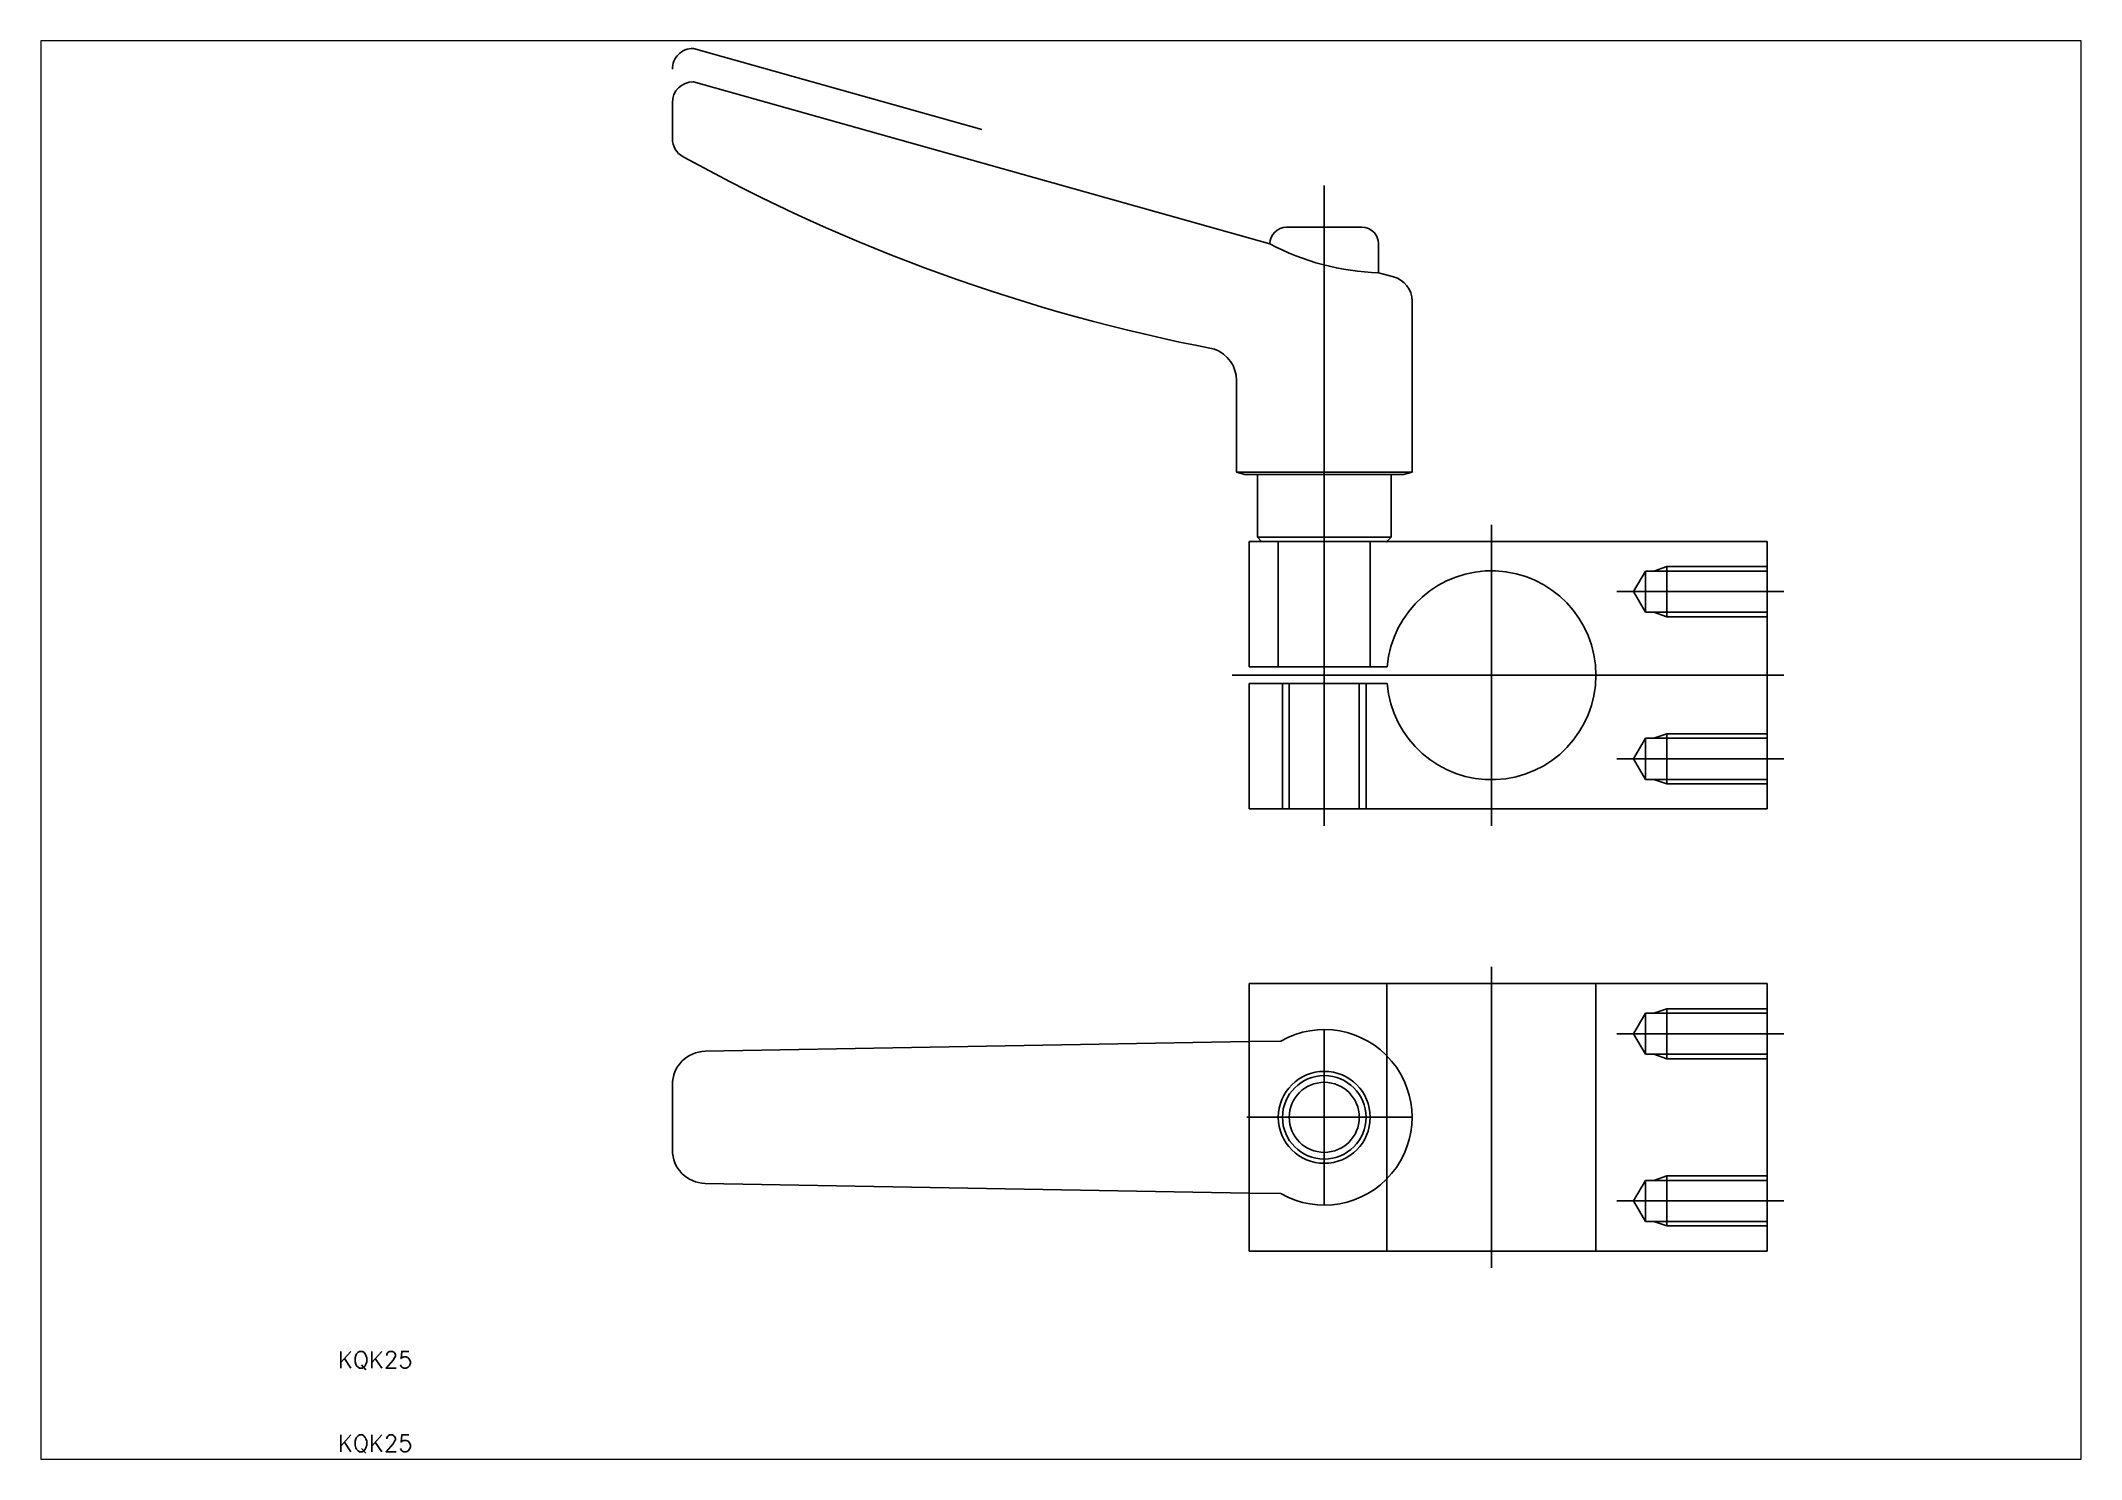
# Paper-space layout 'レイアウト1' of a CAD drawing. Extents: x 1.12 to 10.1, y 0.78 to 7.02.
# The model-space entities are those that its viewports show. They can reach past a viewport. Long polylines and large blocks are cut down to what shows.
import ezdxf

# ---------------------------------------------------------------- set-up
doc = ezdxf.new("R2010")
doc.units = 0
doc.header["$MEASUREMENT"] = 0
for name, pattern in [('CENTER', [2, 1.25, -0.25, 0.25, -0.25]), ('DASHED', [0.75, 0.5, -0.25]), ('PHANTOM', [2.5, 1.25, -0.25, 0.25, -0.25, 0.25, -0.25])]:
    doc.linetypes.add(name, pattern=pattern)
doc.layers.get('0').update_dxf_attribs({"linetype": 'CONTINUOUS'})
doc.layers.add('CENTER', color=1, linetype='CENTER')
doc.styles.get("Standard").update_dxf_attribs({"font": 'txt.shx'})

msp = doc.modelspace()

# ---------------------------------------------------------------- linework, layer by layer
at = {"color": 3, "linetype": 'PHANTOM'}
for p in [(52.5, 177.89), (87.01, 168.19)]:
    msp.add_line(p, (52.52, 177.89), dxfattribs=at)
at = {"color": 7, "linetype": 'Continuous'}
for p, q in [((52.5, 173.89), (52.52, 173.89)), ((121.5, 154.49), (52.52, 173.89)), ((50, 171.39), (50, 167.1)), ((132.5, 156.49), (123.5, 156.49)), ((134.5, 151.05), (134.5, 154.49)), ((136.29, 150.55), (134.5, 151.05)), ((138.5, 127.19), (138.5, 147.65)), ((117.5, 138.15), (117.5, 127.19)), ((117.5, 127.19), (138.5, 127.19)), ((117.5, 127.19), (118.5, 126.89)), ((138.5, 127.19), (137.5, 126.89)), ((118.5, 126.89), (137.5, 126.89)), ((120, 119.39), (120, 126.89)), ((136, 126.89), (136, 119.39)), ((119, 118.89), (119, 103.89)), ((119, 118.89), (181, 118.89)), ((120.5, 118.89), (120, 119.39)), ((136, 119.39), (120, 119.39)), ((120, 119.39), (120, 119.39)), ((135.5, 118.89), (120.5, 118.89)), ((136, 119.39), (135.5, 118.89)), ((181, 118.89), (181, 86.89)), ((119, 103.89), (135.54, 103.89)), ((119, 101.89), (119, 86.89)), ((119, 101.89), (135.54, 101.89)), ((119, 86.89), (181, 86.89)), ((119, 66), (181, 66)), ((119, 66), (119, 34)), ((181, 66), (181, 34)), ((119, 59.06), (53.93, 57.9)), ((50, 53.9), (50, 46.1)), ((53.93, 42.1), (119, 40.94)), ((119, 34), (181, 34))]:
    msp.add_line(p, q, dxfattribs=at)
at = {"color": 3, "linetype": 'DASHED'}
for p, q in [((122.5, 118.89), (122.5, 103.89)), ((133.5, 118.89), (133.5, 103.89)), ((165, 112.89), (166.42, 115.35)), ((166.42, 110.43), (166.42, 115.35)), ((166.42, 115.35), (181, 115.35)), ((169, 115.89), (167.44, 115.35)), ((169, 109.89), (169, 115.89)), ((181, 115.89), (169, 115.89)), ((165, 112.89), (166.42, 110.43)), ((166.42, 110.43), (181, 110.43)), ((169, 109.89), (167.44, 110.43)), ((181, 109.89), (169, 109.89)), ((123, 86.89), (123, 101.89)), ((123.81, 86.89), (123.81, 101.89)), ((132.19, 86.89), (132.19, 101.89)), ((133, 86.89), (133, 101.89)), ((165, 92.89), (166.42, 95.35)), ((166.42, 90.43), (166.42, 95.35)), ((166.42, 95.35), (181, 95.35)), ((169, 95.89), (167.44, 95.35)), ((169, 89.89), (169, 95.89)), ((181, 95.89), (169, 95.89)), ((165, 92.89), (166.42, 90.43)), ((166.42, 90.43), (181, 90.43)), ((169, 89.89), (167.44, 90.43)), ((181, 89.89), (169, 89.89)), ((135.5, 66), (135.5, 34)), ((160.5, 66), (160.5, 34)), ((165, 60), (166.42, 62.46)), ((166.42, 57.54), (166.42, 62.46)), ((166.42, 62.46), (181, 62.46)), ((169, 63), (167.44, 62.46)), ((169, 57), (169, 63)), ((181, 63), (169, 63)), ((122.8, 59.12), (119, 59.06)), ((165, 60), (166.42, 57.54)), ((166.42, 57.54), (181, 57.54)), ((169, 57), (167.44, 57.54)), ((181, 57), (169, 57)), ((165, 40), (166.42, 42.46)), ((166.42, 37.54), (166.42, 42.46)), ((166.42, 42.46), (181, 42.46)), ((169, 43), (167.44, 42.46)), ((169, 37), (169, 43)), ((181, 43), (169, 43)), ((119, 40.94), (122.8, 40.88)), ((165, 40), (166.42, 37.54)), ((166.42, 37.54), (181, 37.54)), ((169, 37), (167.44, 37.54)), ((181, 37), (169, 37))]:
    msp.add_line(p, q, dxfattribs=at)
at = {"color": 1, "linetype": 'CENTER'}
for p, q in [((183, 112.89), (163, 112.89)), ((183, 92.89), (163, 92.89)), ((183, 60), (163, 60)), ((183, 40), (163, 40))]:
    msp.add_line(p, q, dxfattribs=at)
at = {"color": 7, "linetype": 'Continuous'}
for radius in [5.5, 5, 4.19]:
    msp.add_circle((128, 50), radius, dxfattribs=at)
at = {"color": 3, "linetype": 'PHANTOM'}
msp.add_arc((52.5, 175.39), 2.5, 90, 180, dxfattribs=at)
at = {"color": 7, "linetype": 'Continuous'}
for centre, radius, start, end in [((52.5, 171.39), 2.5, 90, 180), ((52.5, 167.1), 2.5, 180, 241.0862), ((155.55, 353.68), 215.64, 241.0862, 259.1247), ((123.5, 154.49), 2, 90, 180), ((132.5, 154.49), 2, 0, 90), ((135.29, 180.25), 29.21, 241.8382, 268.4568), ((135.5, 147.65), 3, 0, 74.8271), ((113.5, 138.15), 4, 0, 70), ((148, 102.89), 12.5, 184.5886, 175.4114), ((54, 53.9), 4, 91.0176, 180), ((54, 46.1), 4, 180, 268.9824)]:
    msp.add_arc(centre, radius, start, end, dxfattribs=at)
at = {"color": 3, "linetype": 'DASHED'}
msp.add_arc((128, 50), 10.5, 240.3262, 119.6738, dxfattribs=at)
at = {"color": 7, "linetype": 'Continuous'}
msp.add_point((135.5, 118.89), dxfattribs=at)
msp.add_point((135.5, 118.89), dxfattribs=at)
msp.add_point((135.5, 118.89), dxfattribs=at)
at = {"layer": 'CENTER', "color": 1, "linetype": 'CENTER'}
for p, q in [((128, 161.49), (128, 116.89)), ((128, 120.89), (128, 84.89)), ((148, 120.89), (148, 84.89)), ((117, 102.89), (183, 102.89)), ((148, 68), (148, 32)), ((128, 39.5), (128, 60.5)), ((138.5, 50), (118.75, 50))]:
    msp.add_line(p, q, dxfattribs=at)

# ---------------------------------------------------------------- texts
at = {"color": 7, "linetype": 'Continuous'}
for p in [(10, 20), (10, 10)]:
    msp.add_text('KQK25', height=2, dxfattribs=at).set_placement(p)

psp = doc.layouts.new('レイアウト1')

# ---------------------------------------------------------------- viewports
at = {"layer": '0', "color": 7, "linetype": 'Continuous'}
psp.add_viewport(center=(5.6137, 3.9021), size=(8.982, 6.243333), view_center_point=(96.5, 93.9466), view_height=169.688797, dxfattribs=at)

doc.saveas('drawing.dxf')
